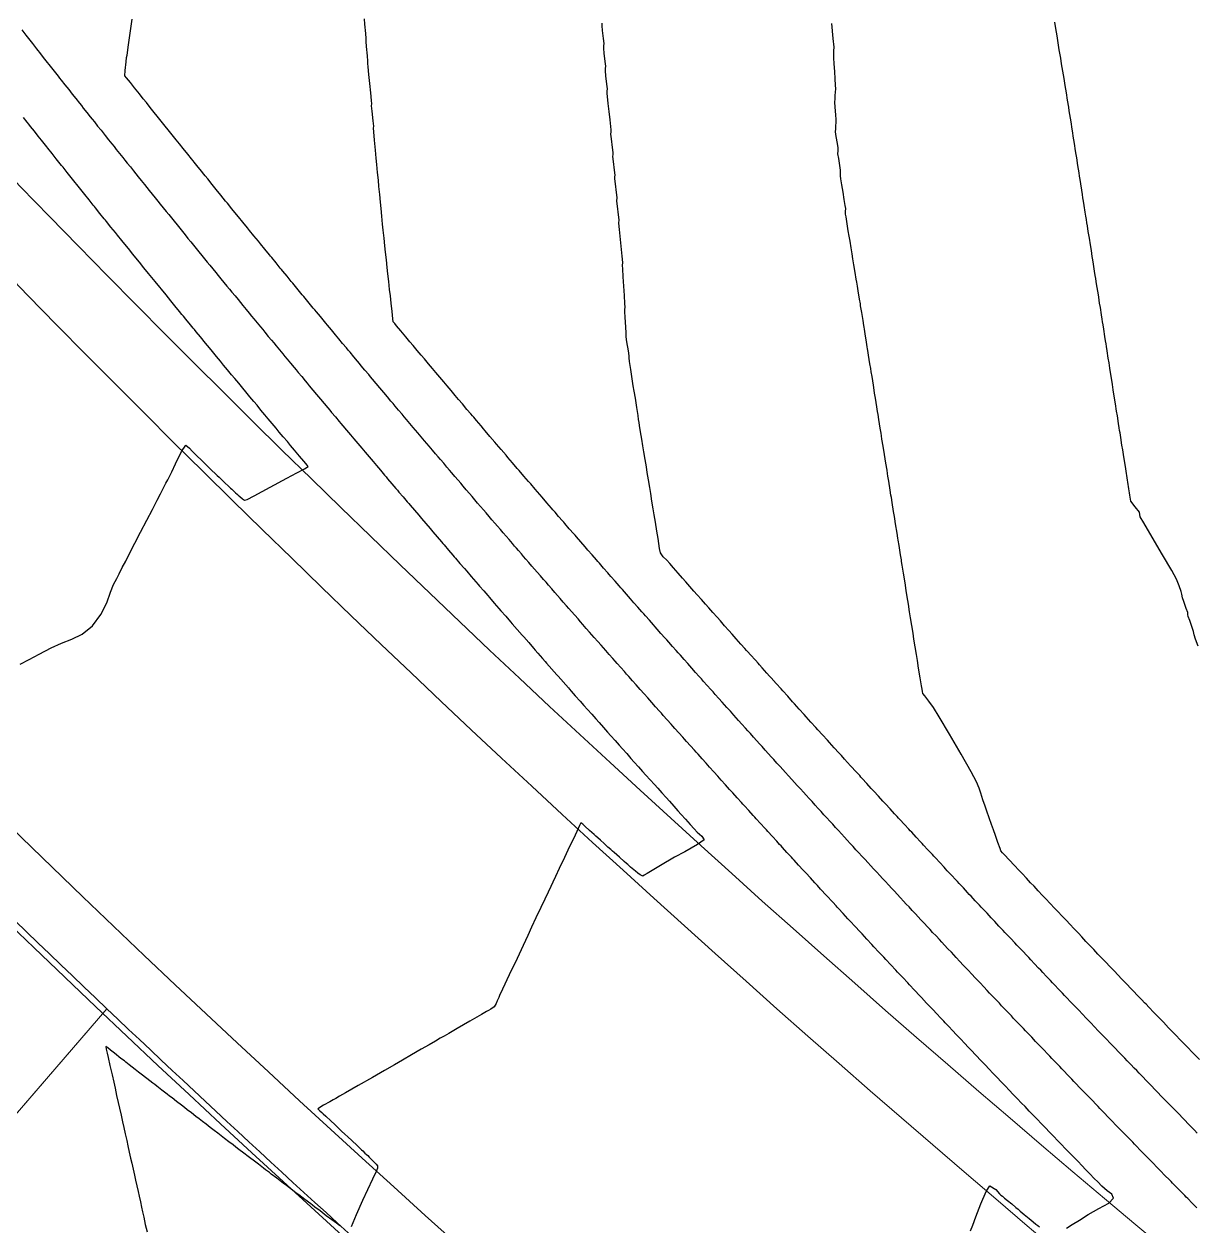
# Model space of a CAD drawing. Header units: millimetres. Extents: x 340454 to 342791, y 6993867 to 6995092.
# Drawn here: x 340855.56 to 340888.74, y 6994528.25 to 6994562.27 of the extents above; entities that cross this region are included whole.
import ezdxf

# ---------------------------------------------------------------- set-up
doc = ezdxf.new("R2010")
doc.units = ezdxf.units.MM
doc.header["$LTSCALE"] = 10
doc.layers.add('LOTES OK', color=7, linetype='Continuous', lineweight=0)
for name, color, linetype in [('T-HM-CURVA_INTERMEDIARIA', 45, 'Continuous'), ('T-HM-CURVA_MESTRA', 20, 'Continuous'), ('URB-Calçadas', 2, 'Continuous'), ('URB-Quadras', 3, 'Continuous')]:
    doc.layers.add(name, color=color, linetype=linetype)

msp = doc.modelspace()

# ---------------------------------------------------------------- linework, layer by layer
at = {"layer": 'LOTES OK', "lineweight": 20}
for points in [[(340857.903, 6994534.394, -0.008295), (340847.621, 6994544.473), (340815.438, 6994512.074), (340815.191, 6994484.874), (340857.903, 6994534.394, -0.008295)], [(340867.886, 6994525.221, -0.00781), (340857.903, 6994534.394), (340838.289, 6994511.653, 0.007887), (340849.098, 6994501.785), (340867.886, 6994525.221, -0.00781)]]:
    msp.add_lwpolyline(points, format="xyb", close=True, dxfattribs=at)
at = {"layer": 'T-HM-CURVA_INTERMEDIARIA', "color": 45, "linetype": 'Continuous', "lineweight": -3, "flags": 128}
for points, elevation in [([(340885.077, 6994528.181), (340885.24, 6994528.285), (340885.442, 6994528.414), (340885.689, 6994528.572), (340885.992, 6994528.74), (340886.275, 6994528.895), (340886.407, 6994529.034), (340886.362, 6994529.146), (340886.233, 6994529.245), (340886.081, 6994529.369), (340885.962, 6994529.492), (340885.862, 6994529.594), (340885.737, 6994529.723), (340885.614, 6994529.85), (340885.517, 6994529.95), (340885.394, 6994530.077), (340885.271, 6994530.204), (340885.173, 6994530.305), (340885.051, 6994530.431), (340884.928, 6994530.558), (340884.83, 6994530.659), (340884.708, 6994530.786), (340884.585, 6994530.913), (340884.488, 6994531.014), (340884.366, 6994531.141), (340884.243, 6994531.269), (340884.146, 6994531.37), (340884.024, 6994531.497), (340883.902, 6994531.624), (340883.805, 6994531.726), (340883.683, 6994531.853), (340883.561, 6994531.98), (340883.464, 6994532.082), (340883.342, 6994532.209), (340883.22, 6994532.337), (340883.123, 6994532.438), (340883.001, 6994532.566), (340882.88, 6994532.694), (340882.783, 6994532.795), (340882.662, 6994532.923), (340882.507, 6994533.086), (340882.378, 6994533.222), (340882.322, 6994533.28), (340882.286, 6994533.318), (340882.207, 6994533.402), (340882.063, 6994533.554), (340881.983, 6994533.638), (340881.944, 6994533.679), (340881.866, 6994533.762), (340881.723, 6994533.913), (340881.645, 6994533.996), (340881.603, 6994534.041), (340881.525, 6994534.123), (340881.384, 6994534.272), (340881.307, 6994534.355), (340881.262, 6994534.402), (340881.116, 6994534.558), (340880.969, 6994534.714), (340880.921, 6994534.764), (340880.777, 6994534.918), (340880.632, 6994535.073), (340880.581, 6994535.127), (340880.438, 6994535.279), (340880.295, 6994535.432), (340880.242, 6994535.49), (340880.101, 6994535.641), (340879.959, 6994535.792), (340879.902, 6994535.853), (340879.763, 6994536.002), (340879.623, 6994536.152), (340879.564, 6994536.217), (340879.426, 6994536.364), (340879.288, 6994536.513), (340879.226, 6994536.58), (340879.09, 6994536.727), (340878.953, 6994536.874), (340878.888, 6994536.945), (340878.754, 6994537.09), (340878.619, 6994537.235), (340878.585, 6994537.272), (340878.551, 6994537.309), (340878.458, 6994537.41), (340878.285, 6994537.597), (340878.115, 6994537.781), (340878.024, 6994537.88), (340877.988, 6994537.919), (340877.952, 6994537.959), (340877.823, 6994538.099), (340877.694, 6994538.24), (340877.656, 6994538.28), (340877.619, 6994538.321), (340877.491, 6994538.46), (340877.364, 6994538.6), (340877.325, 6994538.642), (340877.286, 6994538.684), (340877.16, 6994538.822), (340877.034, 6994538.96), (340876.994, 6994539.004), (340876.954, 6994539.047), (340876.914, 6994539.091), (340876.874, 6994539.136), (340876.749, 6994539.273), (340876.623, 6994539.411), (340876.581, 6994539.457), (340876.539, 6994539.503), (340876.416, 6994539.638), (340876.292, 6994539.774), (340876.248, 6994539.822), (340876.205, 6994539.87), (340876.083, 6994540.004), (340875.961, 6994540.139), (340875.916, 6994540.188), (340875.871, 6994540.238), (340875.751, 6994540.37), (340875.631, 6994540.503), (340875.584, 6994540.555), (340875.538, 6994540.606), (340875.42, 6994540.737), (340875.301, 6994540.868), (340875.253, 6994540.922), (340875.205, 6994540.975), (340875.089, 6994541.104), (340874.972, 6994541.233), (340874.922, 6994541.289), (340874.872, 6994541.344), (340874.758, 6994541.471), (340874.643, 6994541.599), (340874.592, 6994541.656), (340874.54, 6994541.714), (340874.428, 6994541.838), (340874.315, 6994541.965), (340874.262, 6994542.024), (340874.209, 6994542.083), (340874.099, 6994542.207), (340873.987, 6994542.331), (340873.933, 6994542.392), (340873.878, 6994542.454), (340873.769, 6994542.575), (340873.66, 6994542.697), (340873.604, 6994542.761), (340873.547, 6994542.824), (340873.441, 6994542.944), (340873.333, 6994543.064), (340873.275, 6994543.13), (340873.217, 6994543.195), (340873.113, 6994543.313), (340873.007, 6994543.432), (340872.947, 6994543.499), (340872.887, 6994543.567), (340872.785, 6994543.682), (340872.681, 6994543.799), (340872.619, 6994543.869), (340872.558, 6994543.938), (340872.457, 6994544.052), (340872.356, 6994544.167), (340872.292, 6994544.239), (340872.229, 6994544.311), (340872.131, 6994544.422), (340872.031, 6994544.535), (340871.966, 6994544.609), (340871.901, 6994544.683), (340871.804, 6994544.793), (340871.706, 6994544.904), (340871.639, 6994544.98), (340871.573, 6994545.056), (340871.478, 6994545.164), (340871.382, 6994545.273), (340871.314, 6994545.351), (340871.245, 6994545.429), (340871.153, 6994545.535), (340871.059, 6994545.642), (340870.988, 6994545.723), (340870.918, 6994545.803), (340870.828, 6994545.907), (340870.736, 6994546.012), (340870.664, 6994546.095), (340870.592, 6994546.177), (340870.503, 6994546.279), (340870.413, 6994546.382), (340870.339, 6994546.467), (340870.266, 6994546.551), (340870.179, 6994546.651), (340870.091, 6994546.752), (340870.015, 6994546.839), (340869.94, 6994546.926), (340869.85, 6994547.03), (340869.769, 6994547.123), (340869.705, 6994547.197), (340869.641, 6994547.272), (340869.561, 6994547.364), (340869.501, 6994547.433), (340869.448, 6994547.494), (340869.386, 6994547.566), (340869.29, 6994547.677), (340869.21, 6994547.77), (340869.127, 6994547.865), (340869.046, 6994547.96), (340868.966, 6994548.053), (340868.887, 6994548.145), (340868.807, 6994548.237), (340868.724, 6994548.334), (340868.642, 6994548.429), (340868.565, 6994548.519), (340868.487, 6994548.609), (340868.402, 6994548.709), (340868.319, 6994548.806), (340868.244, 6994548.894), (340868.168, 6994548.982), (340868.081, 6994549.084), (340867.996, 6994549.184), (340867.922, 6994549.269), (340867.849, 6994549.354), (340867.76, 6994549.459), (340867.672, 6994549.562), (340867.602, 6994549.645), (340867.531, 6994549.727), (340867.44, 6994549.835), (340867.35, 6994549.941), (340867.282, 6994550.021), (340867.213, 6994550.101), (340867.12, 6994550.211), (340867.028, 6994550.319), (340866.962, 6994550.397), (340866.896, 6994550.474), (340866.8, 6994550.587), (340866.707, 6994550.698), (340866.643, 6994550.773), (340866.579, 6994550.848), (340866.482, 6994550.964), (340866.386, 6994551.078), (340866.324, 6994551.15), (340866.263, 6994551.223), (340866.163, 6994551.341), (340866.065, 6994551.457), (340866.006, 6994551.527), (340865.947, 6994551.598), (340865.845, 6994551.718), (340865.745, 6994551.837), (340865.688, 6994551.905), (340865.631, 6994551.973), (340865.528, 6994552.096), (340865.426, 6994552.218), (340865.371, 6994552.283), (340865.317, 6994552.348), (340865.211, 6994552.474), (340865.107, 6994552.599), (340865.054, 6994552.661), (340865.002, 6994552.724), (340864.894, 6994552.853), (340864.788, 6994552.98), (340864.738, 6994553.04), (340864.688, 6994553.1), (340864.578, 6994553.231), (340864.47, 6994553.362), (340864.422, 6994553.419), (340864.375, 6994553.476), (340864.263, 6994553.611), (340864.152, 6994553.744), (340864.107, 6994553.798), (340864.062, 6994553.853), (340863.948, 6994553.99), (340863.835, 6994554.126), (340863.792, 6994554.178), (340863.749, 6994554.23), (340863.633, 6994554.37), (340863.518, 6994554.509), (340863.478, 6994554.558), (340863.437, 6994554.607), (340863.319, 6994554.75), (340863.202, 6994554.892), (340863.164, 6994554.938), (340863.125, 6994554.985), (340863.005, 6994555.131), (340862.886, 6994555.275), (340862.85, 6994555.319), (340862.814, 6994555.363), (340862.692, 6994555.512), (340862.571, 6994555.659), (340862.537, 6994555.7), (340862.504, 6994555.741), (340862.379, 6994555.893), (340862.256, 6994556.044), (340862.194, 6994556.12), (340862.067, 6994556.275), (340861.941, 6994556.428), (340861.884, 6994556.499), (340861.755, 6994556.657), (340861.627, 6994556.813), (340861.575, 6994556.878), (340861.444, 6994557.039), (340861.314, 6994557.199), (340861.266, 6994557.257), (340861.133, 6994557.422), (340861.001, 6994557.585), (340860.958, 6994557.637), (340860.887, 6994557.725), (340860.759, 6994557.884), (340860.688, 6994557.971), (340860.65, 6994558.018), (340860.578, 6994558.107), (340860.447, 6994558.269), (340860.376, 6994558.358), (340860.343, 6994558.398), (340860.297, 6994558.455), (340860.191, 6994558.587), (340860.064, 6994558.745), (340859.959, 6994558.875), (340859.867, 6994558.989), (340859.753, 6994559.132), (340859.642, 6994559.271), (340859.553, 6994559.381), (340859.442, 6994559.52), (340859.331, 6994559.659), (340859.243, 6994559.769), (340859.132, 6994559.908), (340859.021, 6994560.047), (340858.933, 6994560.157), (340858.822, 6994560.296), (340858.685, 6994560.468), (340858.571, 6994560.612), (340858.512, 6994560.685), (340858.46, 6994560.745), (340858.415, 6994560.808), (340858.424, 6994560.954), (340858.449, 6994561.196), (340858.463, 6994561.327), (340858.477, 6994561.391), (340858.517, 6994561.68), (340858.617, 6994562.405)], 721), ([(340888.781, 6994530.877), (340888.702, 6994530.959), (340888.608, 6994531.055), (340888.515, 6994531.15), (340888.437, 6994531.23), (340888.359, 6994531.309), (340888.264, 6994531.408), (340888.17, 6994531.504), (340888.094, 6994531.582), (340888.018, 6994531.66), (340887.921, 6994531.76), (340887.825, 6994531.859), (340887.751, 6994531.935), (340887.676, 6994532.012), (340887.578, 6994532.114), (340887.481, 6994532.214), (340887.408, 6994532.289), (340887.335, 6994532.364), (340887.236, 6994532.467), (340887.137, 6994532.569), (340887.066, 6994532.643), (340886.995, 6994532.716), (340886.894, 6994532.821), (340886.794, 6994532.925), (340886.724, 6994532.997), (340886.655, 6994533.068), (340886.552, 6994533.175), (340886.451, 6994533.281), (340886.383, 6994533.351), (340886.316, 6994533.421), (340886.211, 6994533.53), (340886.108, 6994533.638), (340886.042, 6994533.706), (340885.976, 6994533.775), (340885.871, 6994533.885), (340885.766, 6994533.994), (340885.702, 6994534.061), (340885.638, 6994534.128), (340885.531, 6994534.241), (340885.425, 6994534.352), (340885.362, 6994534.417), (340885.3, 6994534.482), (340885.191, 6994534.596), (340885.084, 6994534.709), (340885.023, 6994534.773), (340884.962, 6994534.837), (340884.852, 6994534.952), (340884.743, 6994535.067), (340884.684, 6994535.129), (340884.625, 6994535.191), (340884.513, 6994535.309), (340884.403, 6994535.425), (340884.346, 6994535.486), (340884.288, 6994535.547), (340884.175, 6994535.666), (340884.064, 6994535.784), (340884.008, 6994535.843), (340883.952, 6994535.902), (340883.838, 6994536.023), (340883.724, 6994536.143), (340883.67, 6994536.2), (340883.616, 6994536.258), (340883.5, 6994536.38), (340883.386, 6994536.502), (340883.333, 6994536.558), (340883.28, 6994536.614), (340883.164, 6994536.738), (340883.048, 6994536.862), (340882.997, 6994536.916), (340882.945, 6994536.97), (340882.827, 6994537.097), (340882.71, 6994537.222), (340882.66, 6994537.275), (340882.611, 6994537.327), (340882.491, 6994537.455), (340882.373, 6994537.582), (340882.325, 6994537.633), (340882.277, 6994537.685), (340882.156, 6994537.814), (340882.036, 6994537.943), (340881.99, 6994537.993), (340881.943, 6994538.042), (340881.821, 6994538.174), (340881.7, 6994538.304), (340881.655, 6994538.352), (340881.61, 6994538.4), (340881.487, 6994538.533), (340881.364, 6994538.666), (340881.321, 6994538.712), (340881.278, 6994538.758), (340881.153, 6994538.893), (340881.028, 6994539.028), (340880.987, 6994539.072), (340880.946, 6994539.117), (340880.819, 6994539.254), (340880.693, 6994539.39), (340880.654, 6994539.433), (340880.614, 6994539.476), (340880.486, 6994539.615), (340880.359, 6994539.752), (340880.321, 6994539.794), (340880.283, 6994539.835), (340880.245, 6994539.876), (340880.208, 6994539.917), (340880.08, 6994540.056), (340879.952, 6994540.195), (340879.915, 6994540.235), (340879.878, 6994540.275), (340879.75, 6994540.415), (340879.622, 6994540.555), (340879.585, 6994540.595), (340879.549, 6994540.634), (340879.42, 6994540.775), (340879.292, 6994540.915), (340879.256, 6994540.954), (340879.22, 6994540.994), (340879.13, 6994541.092), (340878.962, 6994541.276), (340878.792, 6994541.463), (340878.701, 6994541.563), (340878.667, 6994541.6), (340878.633, 6994541.637), (340878.501, 6994541.783), (340878.368, 6994541.929), (340878.305, 6994541.999), (340878.17, 6994542.147), (340878.036, 6994542.295), (340877.977, 6994542.36), (340877.84, 6994542.511), (340877.704, 6994542.662), (340877.649, 6994542.723), (340877.511, 6994542.876), (340877.373, 6994543.029), (340877.322, 6994543.085), (340877.182, 6994543.241), (340877.042, 6994543.396), (340876.996, 6994543.448), (340876.853, 6994543.606), (340876.712, 6994543.764), (340876.67, 6994543.811), (340876.594, 6994543.895), (340876.457, 6994544.049), (340876.382, 6994544.132), (340876.344, 6994544.174), (340876.268, 6994544.26), (340876.128, 6994544.416), (340876.052, 6994544.501), (340876.019, 6994544.538), (340875.97, 6994544.593), (340875.858, 6994544.719), (340875.723, 6994544.87), (340875.612, 6994544.995), (340875.515, 6994545.103), (340875.395, 6994545.239), (340875.277, 6994545.372), (340875.184, 6994545.477), (340875.066, 6994545.609), (340874.949, 6994545.742), (340874.856, 6994545.847), (340874.739, 6994545.979), (340874.621, 6994546.112), (340874.528, 6994546.217), (340874.411, 6994546.35), (340874.294, 6994546.483), (340874.201, 6994546.588), (340874.084, 6994546.721), (340873.95, 6994546.874), (340873.84, 6994546.999), (340873.758, 6994547.092), (340873.659, 6994547.19), (340873.578, 6994547.297), (340873.547, 6994547.427), (340873.534, 6994547.566), (340873.512, 6994547.705), (340873.478, 6994547.913), (340873.437, 6994548.165), (340873.402, 6994548.38), (340873.374, 6994548.55), (340873.339, 6994548.765), (340873.303, 6994548.982), (340873.275, 6994549.154), (340873.24, 6994549.365), (340873.206, 6994549.573), (340873.179, 6994549.739), (340873.145, 6994549.945), (340873.11, 6994550.16), (340873.082, 6994550.332), (340873.051, 6994550.517), (340873.016, 6994550.729), (340872.987, 6994550.906), (340872.974, 6994550.987), (340872.959, 6994551.08), (340872.943, 6994551.185), (340872.909, 6994551.415), (340872.868, 6994551.675), (340872.836, 6994551.873), (340872.81, 6994552.03), (340872.778, 6994552.228), (340872.739, 6994552.49), (340872.705, 6994552.721), (340872.691, 6994552.822), (340872.693, 6994552.873), (340872.67, 6994553.015), (340872.628, 6994553.276), (340872.606, 6994553.419), (340872.608, 6994553.476), (340872.61, 6994553.533), (340872.599, 6994553.687), (340872.579, 6994553.969), (340872.568, 6994554.123), (340872.572, 6994554.189), (340872.576, 6994554.256), (340872.57, 6994554.355), (340872.556, 6994554.583), (340872.54, 6994554.853), (340872.524, 6994555.118), (340872.511, 6994555.341), (340872.505, 6994555.439), (340872.51, 6994555.519), (340872.493, 6994555.695), (340872.456, 6994556.074), (340872.419, 6994556.455), (340872.402, 6994556.632), (340872.408, 6994556.723), (340872.391, 6994556.865), (340872.36, 6994557.117), (340872.343, 6994557.26), (340872.35, 6994557.357), (340872.333, 6994557.498), (340872.303, 6994557.748), (340872.286, 6994557.89), (340872.29, 6994557.941), (340872.293, 6994557.993), (340872.277, 6994558.133), (340872.247, 6994558.381), (340872.231, 6994558.522), (340872.235, 6994558.577), (340872.238, 6994558.632), (340872.222, 6994558.771), (340872.193, 6994559.016), (340872.177, 6994559.157), (340872.181, 6994559.215), (340872.185, 6994559.274), (340872.176, 6994559.366), (340872.153, 6994559.562), (340872.126, 6994559.794), (340872.099, 6994560.024), (340872.076, 6994560.216), (340872.067, 6994560.307), (340872.071, 6994560.371), (340872.076, 6994560.434), (340872.061, 6994560.571), (340872.033, 6994560.806), (340872.018, 6994560.944), (340872.023, 6994561.01), (340872.028, 6994561.077), (340872.013, 6994561.213), (340871.986, 6994561.445), (340871.971, 6994561.582), (340871.976, 6994561.652), (340871.982, 6994561.722), (340871.967, 6994561.857), (340871.941, 6994562.086), (340871.926, 6994562.223), (340871.932, 6994562.296)], 719), ([(340888.842, 6994532.955), (340888.698, 6994533.103), (340888.646, 6994533.156), (340888.5, 6994533.307), (340888.355, 6994533.457), (340888.306, 6994533.507), (340888.159, 6994533.659), (340888.013, 6994533.811), (340887.967, 6994533.858), (340887.819, 6994534.012), (340887.671, 6994534.166), (340887.629, 6994534.21), (340887.55, 6994534.291), (340887.408, 6994534.44), (340887.33, 6994534.521), (340887.29, 6994534.561), (340887.211, 6994534.644), (340887.067, 6994534.794), (340886.989, 6994534.876), (340886.953, 6994534.914), (340886.903, 6994534.966), (340886.787, 6994535.087), (340886.648, 6994535.232), (340886.533, 6994535.352), (340886.433, 6994535.457), (340886.308, 6994535.588), (340886.186, 6994535.716), (340886.09, 6994535.817), (340885.968, 6994535.945), (340885.847, 6994536.073), (340885.75, 6994536.174), (340885.629, 6994536.302), (340885.508, 6994536.43), (340885.412, 6994536.531), (340885.29, 6994536.659), (340885.169, 6994536.787), (340885.073, 6994536.889), (340884.952, 6994537.017), (340884.831, 6994537.145), (340884.735, 6994537.246), (340884.615, 6994537.375), (340884.494, 6994537.503), (340884.398, 6994537.605), (340884.277, 6994537.733), (340884.157, 6994537.861), (340884.061, 6994537.963), (340883.94, 6994538.092), (340883.82, 6994538.22), (340883.724, 6994538.322), (340883.604, 6994538.451), (340883.452, 6994538.614), (340883.324, 6994538.75), (340883.268, 6994538.81), (340883.22, 6994538.862), (340883.194, 6994538.934), (340883.136, 6994539.099), (340883.066, 6994539.296), (340883.007, 6994539.463), (340882.954, 6994539.614), (340882.888, 6994539.803), (340882.824, 6994539.985), (340882.773, 6994540.13), (340882.71, 6994540.313), (340882.651, 6994540.497), (340882.605, 6994540.644), (340882.532, 6994540.822), (340882.378, 6994541.106), (340882.093, 6994541.604), (340881.763, 6994542.169), (340881.473, 6994542.658), (340881.308, 6994542.926), (340881.177, 6994543.106), (340881.061, 6994543.253), (340881.009, 6994543.316), (340881, 6994543.378), (340880.991, 6994543.443), (340880.973, 6994543.541), (340880.934, 6994543.767), (340880.888, 6994544.038), (340880.854, 6994544.252), (340880.827, 6994544.423), (340880.792, 6994544.639), (340880.758, 6994544.855), (340880.731, 6994545.026), (340880.696, 6994545.242), (340880.662, 6994545.457), (340880.635, 6994545.629), (340880.6, 6994545.845), (340880.566, 6994546.06), (340880.538, 6994546.232), (340880.504, 6994546.448), (340880.46, 6994546.723), (340880.423, 6994546.954), (340880.407, 6994547.052), (340880.4, 6994547.105), (340880.377, 6994547.249), (340880.334, 6994547.513), (340880.311, 6994547.657), (340880.302, 6994547.715), (340880.279, 6994547.858), (340880.237, 6994548.119), (340880.214, 6994548.263), (340880.205, 6994548.325), (340880.182, 6994548.467), (340880.14, 6994548.727), (340880.117, 6994548.869), (340880.107, 6994548.936), (340880.085, 6994549.077), (340880.043, 6994549.334), (340880.02, 6994549.476), (340880.01, 6994549.548), (340879.995, 6994549.638), (340879.962, 6994549.842), (340879.923, 6994550.083), (340879.884, 6994550.322), (340879.852, 6994550.522), (340879.838, 6994550.611), (340879.826, 6994550.691), (340879.804, 6994550.829), (340879.763, 6994551.076), (340879.741, 6994551.215), (340879.728, 6994551.3), (340879.706, 6994551.437), (340879.666, 6994551.682), (340879.644, 6994551.819), (340879.631, 6994551.909), (340879.609, 6994552.045), (340879.57, 6994552.288), (340879.547, 6994552.424), (340879.533, 6994552.519), (340879.512, 6994552.654), (340879.472, 6994552.894), (340879.45, 6994553.03), (340879.443, 6994553.08), (340879.436, 6994553.13), (340879.414, 6994553.264), (340879.375, 6994553.501), (340879.353, 6994553.636), (340879.346, 6994553.689), (340879.338, 6994553.741), (340879.316, 6994553.874), (340879.278, 6994554.109), (340879.256, 6994554.243), (340879.247, 6994554.297), (340879.239, 6994554.351), (340879.217, 6994554.483), (340879.179, 6994554.716), (340879.157, 6994554.849), (340879.147, 6994554.904), (340879.137, 6994554.96), (340879.123, 6994555.047), (340879.092, 6994555.233), (340879.056, 6994555.453), (340879.028, 6994555.628), (340879.005, 6994555.767), (340878.977, 6994555.939), (340878.947, 6994556.119), (340878.923, 6994556.264), (340878.898, 6994556.419), (340878.855, 6994556.679), (340878.833, 6994556.813), (340878.82, 6994556.891), (340878.823, 6994556.959), (340878.826, 6994557.044), (340878.813, 6994557.133), (340878.784, 6994557.307), (340878.749, 6994557.512), (340878.715, 6994557.716), (340878.687, 6994557.885), (340878.674, 6994557.974), (340878.677, 6994558.055), (340878.68, 6994558.136), (340878.66, 6994558.262), (340878.626, 6994558.467), (340878.606, 6994558.595), (340878.609, 6994558.679), (340878.613, 6994558.763), (340878.593, 6994558.888), (340878.559, 6994559.09), (340878.54, 6994559.217), (340878.542, 6994559.304), (340878.547, 6994559.391), (340878.552, 6994559.479), (340878.555, 6994559.568), (340878.545, 6994559.704), (340878.529, 6994559.92), (340878.519, 6994560.058), (340878.524, 6994560.152), (340878.53, 6994560.245), (340878.537, 6994560.34), (340878.542, 6994560.437), (340878.537, 6994560.538), (340878.526, 6994560.717), (340878.512, 6994560.93), (340878.499, 6994561.139), (340878.488, 6994561.312), (340878.484, 6994561.414), (340878.49, 6994561.515), (340878.496, 6994561.616), (340878.473, 6994561.865), (340878.43, 6994562.281)], 718), ([(340888.804, 6994544.661), (340888.732, 6994544.862), (340888.692, 6994544.976), (340888.684, 6994545.027), (340888.676, 6994545.077), (340888.636, 6994545.19), (340888.565, 6994545.389), (340888.525, 6994545.503), (340888.517, 6994545.556), (340888.508, 6994545.608), (340888.468, 6994545.722), (340888.398, 6994545.92), (340888.359, 6994546.032), (340888.343, 6994546.13), (340888.321, 6994546.205), (340888.269, 6994546.366), (340888.195, 6994546.552), (340888.057, 6994546.803), (340887.798, 6994547.248), (340887.506, 6994547.743), (340887.266, 6994548.149), (340887.164, 6994548.324), (340887.155, 6994548.387), (340887.145, 6994548.45), (340887.02, 6994548.606), (340886.896, 6994548.76), (340886.886, 6994548.818), (340886.879, 6994548.877), (340886.87, 6994548.936), (340886.862, 6994548.995), (340886.853, 6994549.055), (340886.844, 6994549.115), (340886.835, 6994549.176), (340886.826, 6994549.237), (340886.817, 6994549.299), (340886.808, 6994549.361), (340886.798, 6994549.423), (340886.789, 6994549.486), (340886.78, 6994549.549), (340886.77, 6994549.613), (340886.748, 6994549.741), (340886.71, 6994549.96), (340886.688, 6994550.089), (340886.678, 6994550.155), (340886.668, 6994550.221), (340886.648, 6994550.349), (340886.613, 6994550.569), (340886.592, 6994550.698), (340886.582, 6994550.767), (340886.572, 6994550.835), (340886.551, 6994550.963), (340886.517, 6994551.179), (340886.496, 6994551.308), (340886.486, 6994551.379), (340886.475, 6994551.45), (340886.455, 6994551.577), (340886.421, 6994551.791), (340886.4, 6994551.919), (340886.389, 6994551.992), (340886.378, 6994552.066), (340886.358, 6994552.192), (340886.324, 6994552.403), (340886.304, 6994552.53), (340886.293, 6994552.606), (340886.281, 6994552.682), (340886.261, 6994552.808), (340886.228, 6994553.015), (340886.207, 6994553.142), (340886.196, 6994553.221), (340886.184, 6994553.299), (340886.164, 6994553.424), (340886.131, 6994553.628), (340886.111, 6994553.755), (340886.099, 6994553.836), (340886.087, 6994553.917), (340886.067, 6994554.041), (340886.035, 6994554.242), (340886.015, 6994554.368), (340886.002, 6994554.451), (340885.99, 6994554.535), (340885.97, 6994554.658), (340885.938, 6994554.857), (340885.918, 6994554.982), (340885.905, 6994555.068), (340885.893, 6994555.153), (340885.873, 6994555.277), (340885.841, 6994555.472), (340885.821, 6994555.596), (340885.808, 6994555.685), (340885.795, 6994555.773), (340885.781, 6994555.862), (340885.755, 6994556.022), (340885.724, 6994556.211), (340885.694, 6994556.399), (340885.669, 6994556.554), (340885.654, 6994556.644), (340885.641, 6994556.735), (340885.627, 6994556.827), (340885.608, 6994556.948), (340885.578, 6994557.133), (340885.558, 6994557.255), (340885.544, 6994557.349), (340885.531, 6994557.443), (340885.511, 6994557.563), (340885.481, 6994557.745), (340885.462, 6994557.867), (340885.448, 6994557.964), (340885.433, 6994558.06), (340885.4, 6994558.269), (340885.365, 6994558.48), (340885.351, 6994558.579), (340885.336, 6994558.678), (340885.303, 6994558.884), (340885.269, 6994559.093), (340885.254, 6994559.194), (340885.239, 6994559.296), (340885.206, 6994559.5), (340885.172, 6994559.707), (340885.157, 6994559.81), (340885.142, 6994559.914), (340885.109, 6994560.117), (340885.076, 6994560.321), (340885.059, 6994560.425), (340885.041, 6994560.53), (340885.009, 6994560.731), (340884.976, 6994560.932), (340884.957, 6994561.038), (340884.938, 6994561.143), (340884.912, 6994561.299), (340884.872, 6994561.541), (340884.84, 6994561.738), (340884.808, 6994561.934), (340884.774, 6994562.14), (340884.745, 6994562.321)], 717), ([(340855.491, 6994562.106), (340855.61, 6994561.954), (340855.646, 6994561.908), (340855.682, 6994561.861), (340855.797, 6994561.716), (340855.912, 6994561.568), (340855.952, 6994561.518), (340855.991, 6994561.468), (340856.103, 6994561.326), (340856.215, 6994561.183), (340856.258, 6994561.129), (340856.3, 6994561.075), (340856.409, 6994560.938), (340856.519, 6994560.798), (340856.565, 6994560.739), (340856.612, 6994560.681), (340856.716, 6994560.549), (340856.823, 6994560.413), (340856.873, 6994560.35), (340856.924, 6994560.286), (340857.024, 6994560.159), (340857.128, 6994560.029), (340857.182, 6994559.96), (340857.236, 6994559.892), (340857.333, 6994559.77), (340857.433, 6994559.645), (340857.49, 6994559.573), (340857.548, 6994559.5), (340857.642, 6994559.382), (340857.738, 6994559.261), (340857.798, 6994559.186), (340857.858, 6994559.111), (340857.95, 6994558.995), (340858.044, 6994558.878), (340858.106, 6994558.8), (340858.169, 6994558.722), (340858.259, 6994558.609), (340858.351, 6994558.494), (340858.415, 6994558.414), (340858.48, 6994558.334), (340858.568, 6994558.224), (340858.658, 6994558.112), (340858.725, 6994558.029), (340858.791, 6994557.945), (340858.877, 6994557.838), (340858.965, 6994557.729), (340859.034, 6994557.643), (340859.104, 6994557.558), (340859.187, 6994557.454), (340859.273, 6994557.347), (340859.345, 6994557.259), (340859.416, 6994557.17), (340859.498, 6994557.069), (340859.581, 6994556.965), (340859.655, 6994556.874), (340859.729, 6994556.783), (340859.809, 6994556.685), (340859.89, 6994556.584), (340859.966, 6994556.49), (340860.043, 6994556.396), (340860.12, 6994556.301), (340860.2, 6994556.203), (340860.279, 6994556.105), (340860.357, 6994556.01), (340860.433, 6994555.916), (340860.51, 6994555.822), (340860.591, 6994555.722), (340860.671, 6994555.624), (340860.745, 6994555.533), (340860.82, 6994555.441), (340860.904, 6994555.339), (340860.986, 6994555.239), (340861.058, 6994555.15), (340861.131, 6994555.061), (340861.217, 6994554.956), (340861.301, 6994554.854), (340861.372, 6994554.767), (340861.442, 6994554.681), (340861.531, 6994554.574), (340861.617, 6994554.469), (340861.686, 6994554.385), (340861.754, 6994554.302), (340861.845, 6994554.192), (340861.933, 6994554.084), (340862, 6994554.003), (340862.067, 6994553.922), (340862.159, 6994553.81), (340862.25, 6994553.7), (340862.315, 6994553.622), (340862.379, 6994553.543), (340862.474, 6994553.429), (340862.567, 6994553.317), (340862.63, 6994553.241), (340862.693, 6994553.165), (340862.789, 6994553.048), (340862.885, 6994552.934), (340862.945, 6994552.86), (340863.006, 6994552.787), (340863.105, 6994552.668), (340863.203, 6994552.551), (340863.262, 6994552.48), (340863.321, 6994552.409), (340863.422, 6994552.288), (340863.521, 6994552.168), (340863.578, 6994552.1), (340863.635, 6994552.031), (340863.738, 6994551.908), (340863.84, 6994551.786), (340863.895, 6994551.72), (340863.951, 6994551.654), (340864.056, 6994551.528), (340864.16, 6994551.405), (340864.213, 6994551.341), (340864.266, 6994551.277), (340864.374, 6994551.149), (340864.479, 6994551.023), (340864.531, 6994550.962), (340864.583, 6994550.9), (340864.692, 6994550.771), (340864.8, 6994550.642), (340864.849, 6994550.583), (340864.899, 6994550.524), (340865.01, 6994550.392), (340865.121, 6994550.262), (340865.168, 6994550.205), (340865.216, 6994550.148), (340865.33, 6994550.014), (340865.442, 6994549.882), (340865.488, 6994549.827), (340865.534, 6994549.772), (340865.649, 6994549.637), (340865.763, 6994549.502), (340865.808, 6994549.45), (340865.852, 6994549.397), (340865.969, 6994549.259), (340866.086, 6994549.123), (340866.128, 6994549.072), (340866.171, 6994549.022), (340866.29, 6994548.882), (340866.408, 6994548.743), (340866.449, 6994548.696), (340866.49, 6994548.648), (340866.611, 6994548.506), (340866.732, 6994548.365), (340866.771, 6994548.319), (340866.809, 6994548.273), (340866.933, 6994548.129), (340867.055, 6994547.986), (340867.092, 6994547.943), (340867.129, 6994547.899), (340867.255, 6994547.753), (340867.379, 6994547.608), (340867.415, 6994547.567), (340867.45, 6994547.526), (340867.577, 6994547.378), (340867.704, 6994547.231), (340867.737, 6994547.192), (340867.771, 6994547.153), (340867.9, 6994547.003), (340868.028, 6994546.854), (340868.092, 6994546.78), (340868.223, 6994546.628), (340868.354, 6994546.477), (340868.414, 6994546.407), (340868.458, 6994546.357), (340868.573, 6994546.224), (340868.689, 6994546.09), (340868.737, 6994546.035), (340868.871, 6994545.881), (340869.006, 6994545.725), (340869.06, 6994545.663), (340869.196, 6994545.506), (340869.332, 6994545.35), (340869.383, 6994545.291), (340869.521, 6994545.133), (340869.659, 6994544.975), (340869.707, 6994544.92), (340869.847, 6994544.76), (340869.987, 6994544.6), (340870.031, 6994544.549), (340870.106, 6994544.464), (340870.241, 6994544.311), (340870.315, 6994544.226), (340870.356, 6994544.179), (340870.431, 6994544.093), (340870.568, 6994543.937), (340870.643, 6994543.852), (340870.681, 6994543.809), (340870.758, 6994543.722), (340870.896, 6994543.565), (340870.972, 6994543.479), (340871.007, 6994543.439), (340871.055, 6994543.384), (340871.168, 6994543.257), (340871.301, 6994543.106), (340871.413, 6994542.98), (340871.51, 6994542.87), (340871.631, 6994542.733), (340871.749, 6994542.599), (340871.843, 6994542.494), (340871.962, 6994542.36), (340872.08, 6994542.227), (340872.174, 6994542.121), (340872.292, 6994541.988), (340872.411, 6994541.855), (340872.505, 6994541.75), (340872.623, 6994541.617), (340872.742, 6994541.484), (340872.836, 6994541.378), (340872.955, 6994541.246), (340873.074, 6994541.113), (340873.168, 6994541.007), (340873.287, 6994540.875), (340873.406, 6994540.742), (340873.501, 6994540.637), (340873.62, 6994540.504), (340873.739, 6994540.372), (340873.833, 6994540.267), (340873.953, 6994540.134), (340874.072, 6994540.002), (340874.167, 6994539.897), (340874.286, 6994539.765), (340874.422, 6994539.615), (340874.533, 6994539.492), (340874.62, 6994539.395), (340874.75, 6994539.283), (340874.815, 6994539.18), (340874.632, 6994539.042), (340874.269, 6994538.842), (340873.976, 6994538.683), (340873.836, 6994538.6), (340873.724, 6994538.534), (340873.584, 6994538.452), (340873.387, 6994538.336), (340873.204, 6994538.228), (340873.121, 6994538.179), (340873.082, 6994538.144), (340873.008, 6994538.185), (340872.937, 6994538.238), (340872.873, 6994538.289), (340872.826, 6994538.328), (340872.782, 6994538.364), (340872.735, 6994538.405), (340872.691, 6994538.442), (340872.654, 6994538.475), (340872.614, 6994538.51), (340872.554, 6994538.563), (340872.415, 6994538.687), (340872.268, 6994538.817), (340872.221, 6994538.86), (340872.174, 6994538.902), (340872.093, 6994538.974), (340871.983, 6994539.072), (340871.881, 6994539.163), (340871.805, 6994539.231), (340871.752, 6994539.279), (340871.698, 6994539.327), (340871.568, 6994539.443), (340871.438, 6994539.56), (340871.381, 6994539.618), (340871.328, 6994539.659), (340871.286, 6994539.585), (340871.208, 6994539.413), (340871.114, 6994539.208), (340871.007, 6994538.984), (340870.859, 6994538.673), (340870.711, 6994538.362), (340870.607, 6994538.141), (340870.532, 6994537.983), (340870.473, 6994537.857), (340870.399, 6994537.699), (340870.303, 6994537.495), (340870.191, 6994537.26), (340870.054, 6994536.97), (340869.927, 6994536.701), (340869.821, 6994536.473), (340869.688, 6994536.188), (340869.517, 6994535.822), (340869.297, 6994535.353), (340869.107, 6994534.947), (340869.024, 6994534.768), (340869, 6994534.718), (340868.98, 6994534.675), (340868.956, 6994534.624), (340868.926, 6994534.548), (340868.873, 6994534.447), (340868.778, 6994534.385), (340868.705, 6994534.349), (340868.656, 6994534.32), (340868.51, 6994534.236), (340868.181, 6994534.044), (340867.822, 6994533.835), (340867.585, 6994533.698), (340867.451, 6994533.621), (340867.344, 6994533.559), (340867.21, 6994533.482), (340867.026, 6994533.377), (340866.802, 6994533.249), (340866.529, 6994533.091), (340866.271, 6994532.942), (340866.045, 6994532.811), (340865.761, 6994532.647), (340865.425, 6994532.454), (340865.015, 6994532.219), (340864.659, 6994532.015), (340864.488, 6994531.917), (340864.387, 6994531.859), (340864.311, 6994531.815), (340864.262, 6994531.787), (340864.214, 6994531.759), (340864.04, 6994531.667), (340863.877, 6994531.567), (340863.929, 6994531.51), (340863.987, 6994531.463), (340864.032, 6994531.42), (340864.102, 6994531.355), (340864.241, 6994531.223), (340864.355, 6994531.116), (340864.459, 6994531.018), (340864.551, 6994530.931), (340864.638, 6994530.85), (340864.724, 6994530.769), (340864.836, 6994530.663), (340864.989, 6994530.52), (340865.072, 6994530.443), (340865.11, 6994530.406), (340865.147, 6994530.372), (340865.212, 6994530.311), (340865.252, 6994530.272), (340865.289, 6994530.237), (340865.33, 6994530.197), (340865.368, 6994530.158), (340865.408, 6994530.119), (340865.456, 6994530.068), (340865.492, 6994530.03), (340865.526, 6994529.993), (340865.563, 6994529.949), (340865.566, 6994529.884), (340865.524, 6994529.793), (340865.42, 6994529.57), (340865.281, 6994529.274), (340865.138, 6994528.965), (340864.966, 6994528.563), (340864.825, 6994528.226)], 722), ([(340855.447, 6994544.145), (340855.706, 6994544.282), (340855.985, 6994544.431), (340856.329, 6994544.614), (340856.621, 6994544.743), (340856.911, 6994544.853), (340857.201, 6994544.998), (340857.492, 6994545.233), (340857.736, 6994545.554), (340857.899, 6994545.889), (340858.008, 6994546.188), (340858.093, 6994546.405), (340858.182, 6994546.576), (340858.252, 6994546.711), (340858.34, 6994546.882), (340858.435, 6994547.066), (340858.554, 6994547.298), (340858.695, 6994547.573), (340858.858, 6994547.889), (340859.031, 6994548.222), (340859.191, 6994548.531), (340859.326, 6994548.79), (340859.42, 6994548.971), (340859.506, 6994549.138), (340859.577, 6994549.275), (340859.627, 6994549.372), (340859.684, 6994549.482), (340859.741, 6994549.593), (340859.849, 6994549.82), (340860.02, 6994550.167), (340860.137, 6994550.351), (340860.245, 6994550.268), (340860.319, 6994550.175), (340860.372, 6994550.124), (340860.415, 6994550.082), (340860.468, 6994550.032), (340860.564, 6994549.939), (340860.727, 6994549.782), (340860.879, 6994549.636), (340860.969, 6994549.549), (340861.026, 6994549.495), (340861.083, 6994549.44), (340861.227, 6994549.302), (340861.362, 6994549.173), (340861.401, 6994549.136), (340861.44, 6994549.099), (340861.494, 6994549.049), (340861.542, 6994549.004), (340861.589, 6994548.962), (340861.625, 6994548.93), (340861.665, 6994548.895), (340861.74, 6994548.834), (340861.796, 6994548.791), (340861.874, 6994548.807), (340862.077, 6994548.916), (340862.525, 6994549.159), (340862.999, 6994549.416), (340863.279, 6994549.567), (340863.495, 6994549.681), (340863.604, 6994549.744), (340863.574, 6994549.785), (340863.534, 6994549.828), (340863.478, 6994549.894), (340863.359, 6994550.036), (340863.216, 6994550.206), (340863.103, 6994550.341), (340863.013, 6994550.449), (340862.899, 6994550.584), (340862.786, 6994550.719), (340862.696, 6994550.827), (340862.583, 6994550.962), (340862.47, 6994551.098), (340862.38, 6994551.206), (340862.267, 6994551.341), (340862.154, 6994551.477), (340862.064, 6994551.585), (340861.951, 6994551.72), (340861.838, 6994551.856), (340861.749, 6994551.964), (340861.636, 6994552.1), (340861.524, 6994552.236), (340861.434, 6994552.344), (340861.322, 6994552.48), (340861.209, 6994552.616), (340861.12, 6994552.724), (340861.008, 6994552.86), (340860.895, 6994552.996), (340860.806, 6994553.104), (340860.694, 6994553.24), (340860.552, 6994553.413), (340860.432, 6994553.559), (340860.381, 6994553.621), (340860.346, 6994553.664), (340860.274, 6994553.752), (340860.141, 6994553.913), (340860.068, 6994554.002), (340860.03, 6994554.049), (340859.959, 6994554.137), (340859.828, 6994554.296), (340859.756, 6994554.384), (340859.714, 6994554.435), (340859.58, 6994554.6), (340859.445, 6994554.766), (340859.399, 6994554.821), (340859.267, 6994554.984), (340859.133, 6994555.148), (340859.084, 6994555.208), (340858.954, 6994555.369), (340858.823, 6994555.53), (340858.77, 6994555.595), (340858.642, 6994555.754), (340858.513, 6994555.913), (340858.456, 6994555.983), (340858.33, 6994556.139), (340858.203, 6994556.296), (340858.143, 6994556.37), (340858.019, 6994556.524), (340857.894, 6994556.679), (340857.862, 6994556.719), (340857.83, 6994556.759), (340857.708, 6994556.91), (340857.585, 6994557.063), (340857.551, 6994557.105), (340857.518, 6994557.147), (340857.398, 6994557.297), (340857.277, 6994557.447), (340857.241, 6994557.492), (340857.206, 6994557.536), (340857.088, 6994557.683), (340856.969, 6994557.831), (340856.932, 6994557.879), (340856.894, 6994557.926), (340856.778, 6994558.07), (340856.662, 6994558.216), (340856.622, 6994558.266), (340856.583, 6994558.315), (340856.47, 6994558.457), (340856.355, 6994558.601), (340856.313, 6994558.654), (340856.272, 6994558.706), (340856.161, 6994558.845), (340856.049, 6994558.986), (340856.005, 6994559.042), (340855.96, 6994559.099), (340855.852, 6994559.234), (340855.743, 6994559.372), (340855.696, 6994559.432), (340855.649, 6994559.491), (340855.544, 6994559.624)], 723), ([(340864.504, 6994528.246), (340864.403, 6994528.322), (340864.274, 6994528.419), (340864.115, 6994528.538), (340863.939, 6994528.671), (340863.791, 6994528.783), (340863.726, 6994528.831), (340863.675, 6994528.87), (340863.508, 6994528.996), (340863.337, 6994529.125), (340863.267, 6994529.178), (340863.11, 6994529.298), (340862.948, 6994529.42), (340862.904, 6994529.453), (340862.86, 6994529.487), (340862.712, 6994529.6), (340862.559, 6994529.716), (340862.506, 6994529.756), (340862.453, 6994529.796), (340862.396, 6994529.839), (340862.337, 6994529.885), (340862.195, 6994529.992), (340862.046, 6994530.106), (340861.976, 6994530.159), (340861.907, 6994530.212), (340861.778, 6994530.311), (340861.639, 6994530.416), (340861.558, 6994530.479), (340861.476, 6994530.541), (340861.36, 6994530.63), (340861.233, 6994530.727), (340861.139, 6994530.799), (340861.045, 6994530.872), (340860.943, 6994530.95), (340860.827, 6994531.038), (340860.714, 6994531.126), (340860.613, 6994531.203), (340860.517, 6994531.277), (340860.422, 6994531.35), (340860.295, 6994531.448), (340860.18, 6994531.536), (340860.098, 6994531.6), (340860.017, 6994531.663), (340859.876, 6994531.771), (340859.747, 6994531.871), (340859.679, 6994531.923), (340859.612, 6994531.976), (340859.458, 6994532.095), (340859.313, 6994532.207), (340859.26, 6994532.248), (340859.207, 6994532.289), (340859.039, 6994532.419), (340858.878, 6994532.544), (340858.803, 6994532.603), (340858.706, 6994532.678), (340858.535, 6994532.811), (340858.442, 6994532.883), (340858.399, 6994532.917), (340858.302, 6994532.992), (340858.121, 6994533.134), (340858.006, 6994533.224), (340857.932, 6994533.29), (340857.87, 6994533.33), (340857.881, 6994533.248), (340857.914, 6994533.135), (340857.941, 6994533.011), (340857.991, 6994532.786), (340858.05, 6994532.524), (340858.097, 6994532.313), (340858.134, 6994532.145), (340858.18, 6994531.941), (340858.225, 6994531.74), (340858.26, 6994531.579), (340858.304, 6994531.384), (340858.347, 6994531.191), (340858.381, 6994531.037), (340858.423, 6994530.851), (340858.464, 6994530.666), (340858.497, 6994530.519), (340858.536, 6994530.34), (340858.576, 6994530.163), (340858.607, 6994530.022), (340858.645, 6994529.851), (340858.683, 6994529.681), (340858.713, 6994529.546), (340858.75, 6994529.382), (340858.786, 6994529.219), (340858.815, 6994529.089), (340858.851, 6994528.931), (340858.885, 6994528.775), (340858.913, 6994528.65), (340858.947, 6994528.498), (340858.991, 6994528.285), (340859.04, 6994528.082)], 722), ([(340882.356, 6994528.111), (340882.425, 6994528.272), (340882.513, 6994528.504), (340882.653, 6994528.874), (340882.799, 6994529.222), (340882.905, 6994529.385), (340883.073, 6994529.282), (340883.18, 6994529.156), (340883.22, 6994529.123), (340883.26, 6994529.089), (340883.323, 6994529.037), (340883.406, 6994528.969), (340883.526, 6994528.869), (340883.64, 6994528.774), (340883.704, 6994528.721), (340883.769, 6994528.667), (340883.881, 6994528.574), (340884.02, 6994528.459), (340884.134, 6994528.365), (340884.213, 6994528.3), (340884.263, 6994528.259), (340884.312, 6994528.219)], 721)]:
    msp.add_lwpolyline(points, dxfattribs=dict(at, elevation=elevation))
at = {"layer": 'T-HM-CURVA_MESTRA', "color": 20, "linetype": 'Continuous', "lineweight": -3, "elevation": 720, "flags": 128}
msp.add_lwpolyline([(340888.77, 6994528.757), (340888.64, 6994528.889), (340888.51, 6994529.022), (340888.467, 6994529.065), (340888.425, 6994529.108), (340888.382, 6994529.152), (340888.339, 6994529.196), (340888.21, 6994529.327), (340888.08, 6994529.459), (340888.036, 6994529.505), (340887.991, 6994529.55), (340887.864, 6994529.68), (340887.736, 6994529.811), (340887.69, 6994529.858), (340887.644, 6994529.905), (340887.519, 6994530.033), (340887.393, 6994530.163), (340887.345, 6994530.211), (340887.298, 6994530.26), (340887.174, 6994530.387), (340887.049, 6994530.515), (340887.001, 6994530.565), (340886.952, 6994530.616), (340886.83, 6994530.741), (340886.707, 6994530.867), (340886.656, 6994530.919), (340886.606, 6994530.971), (340886.486, 6994531.095), (340886.365, 6994531.22), (340886.313, 6994531.274), (340886.261, 6994531.328), (340886.142, 6994531.45), (340886.023, 6994531.574), (340885.969, 6994531.629), (340885.916, 6994531.684), (340885.799, 6994531.805), (340885.681, 6994531.927), (340885.627, 6994531.984), (340885.572, 6994532.041), (340885.457, 6994532.161), (340885.341, 6994532.281), (340885.284, 6994532.34), (340885.228, 6994532.399), (340885.115, 6994532.517), (340885, 6994532.636), (340884.942, 6994532.696), (340884.885, 6994532.757), (340884.773, 6994532.873), (340884.66, 6994532.991), (340884.601, 6994533.053), (340884.542, 6994533.115), (340884.432, 6994533.23), (340884.321, 6994533.346), (340884.26, 6994533.41), (340884.199, 6994533.473), (340884.091, 6994533.587), (340883.982, 6994533.701), (340883.92, 6994533.767), (340883.857, 6994533.832), (340883.751, 6994533.944), (340883.643, 6994534.057), (340883.58, 6994534.124), (340883.516, 6994534.191), (340883.411, 6994534.302), (340883.305, 6994534.413), (340883.24, 6994534.482), (340883.175, 6994534.551), (340883.072, 6994534.66), (340882.967, 6994534.77), (340882.901, 6994534.841), (340882.834, 6994534.911), (340882.733, 6994535.018), (340882.63, 6994535.127), (340882.562, 6994535.199), (340882.494, 6994535.271), (340882.395, 6994535.377), (340882.294, 6994535.484), (340882.224, 6994535.558), (340882.155, 6994535.632), (340882.057, 6994535.736), (340881.957, 6994535.842), (340881.886, 6994535.918), (340881.816, 6994535.993), (340881.719, 6994536.096), (340881.621, 6994536.2), (340881.549, 6994536.277), (340881.477, 6994536.355), (340881.382, 6994536.456), (340881.286, 6994536.558), (340881.212, 6994536.637), (340881.139, 6994536.716), (340881.046, 6994536.816), (340880.951, 6994536.917), (340880.876, 6994536.998), (340880.801, 6994537.079), (340880.71, 6994537.177), (340880.617, 6994537.276), (340880.54, 6994537.359), (340880.464, 6994537.441), (340880.374, 6994537.538), (340880.283, 6994537.636), (340880.205, 6994537.72), (340880.127, 6994537.804), (340880.039, 6994537.899), (340879.949, 6994537.995), (340879.87, 6994538.081), (340879.791, 6994538.167), (340879.704, 6994538.261), (340879.616, 6994538.356), (340879.536, 6994538.443), (340879.455, 6994538.531), (340879.371, 6994538.622), (340879.284, 6994538.716), (340879.199, 6994538.808), (340879.116, 6994538.898), (340879.034, 6994538.988), (340878.952, 6994539.077), (340878.869, 6994539.167), (340878.786, 6994539.257), (340878.703, 6994539.348), (340878.62, 6994539.438), (340878.538, 6994539.528), (340878.456, 6994539.617), (340878.372, 6994539.709), (340878.289, 6994539.8), (340878.208, 6994539.888), (340878.127, 6994539.977), (340878.044, 6994540.067), (340877.958, 6994540.162), (340877.871, 6994540.258), (340877.787, 6994540.349), (340877.708, 6994540.437), (340877.628, 6994540.524), (340877.54, 6994540.621), (340877.454, 6994540.716), (340877.376, 6994540.801), (340877.298, 6994540.887), (340877.209, 6994540.986), (340877.121, 6994541.083), (340877.045, 6994541.166), (340876.969, 6994541.249), (340876.878, 6994541.351), (340876.788, 6994541.45), (340876.714, 6994541.531), (340876.64, 6994541.613), (340876.547, 6994541.716), (340876.455, 6994541.818), (340876.384, 6994541.897), (340876.312, 6994541.976), (340876.217, 6994542.082), (340876.124, 6994542.186), (340876.054, 6994542.263), (340875.984, 6994542.34), (340875.887, 6994542.448), (340875.792, 6994542.554), (340875.724, 6994542.629), (340875.657, 6994542.705), (340875.558, 6994542.815), (340875.461, 6994542.923), (340875.395, 6994542.996), (340875.33, 6994543.07), (340875.229, 6994543.182), (340875.131, 6994543.292), (340875.067, 6994543.363), (340875.003, 6994543.435), (340874.901, 6994543.549), (340874.8, 6994543.662), (340874.739, 6994543.731), (340874.677, 6994543.8), (340874.573, 6994543.917), (340874.471, 6994544.032), (340874.411, 6994544.099), (340874.352, 6994544.166), (340874.246, 6994544.285), (340874.142, 6994544.402), (340874.084, 6994544.467), (340874.026, 6994544.532), (340873.919, 6994544.653), (340873.813, 6994544.773), (340873.757, 6994544.836), (340873.702, 6994544.898), (340873.593, 6994545.022), (340873.485, 6994545.144), (340873.431, 6994545.205), (340873.378, 6994545.265), (340873.267, 6994545.391), (340873.157, 6994545.516), (340873.105, 6994545.574), (340873.054, 6994545.632), (340872.941, 6994545.761), (340872.829, 6994545.888), (340872.78, 6994545.944), (340872.731, 6994545.999), (340872.616, 6994546.13), (340872.503, 6994546.26), (340872.455, 6994546.314), (340872.408, 6994546.367), (340872.292, 6994546.501), (340872.176, 6994546.633), (340872.131, 6994546.684), (340872.086, 6994546.735), (340871.967, 6994546.871), (340871.85, 6994547.006), (340871.807, 6994547.055), (340871.764, 6994547.104), (340871.644, 6994547.242), (340871.524, 6994547.379), (340871.484, 6994547.426), (340871.443, 6994547.473), (340871.321, 6994547.613), (340871.199, 6994547.753), (340871.161, 6994547.797), (340871.122, 6994547.842), (340870.998, 6994547.985), (340870.875, 6994548.127), (340870.838, 6994548.169), (340870.802, 6994548.211), (340870.696, 6994548.334), (340870.593, 6994548.453), (340870.535, 6994548.52), (340870.493, 6994548.568), (340870.362, 6994548.72), (340870.227, 6994548.877), (340870.162, 6994548.951), (340870.033, 6994549.102), (340869.904, 6994549.252), (340869.843, 6994549.322), (340869.712, 6994549.475), (340869.581, 6994549.628), (340869.525, 6994549.693), (340869.391, 6994549.849), (340869.258, 6994550.004), (340869.207, 6994550.064), (340869.071, 6994550.223), (340868.936, 6994550.381), (340868.89, 6994550.435), (340868.751, 6994550.598), (340868.613, 6994550.759), (340868.572, 6994550.807), (340868.499, 6994550.894), (340868.365, 6994551.051), (340868.291, 6994551.138), (340868.256, 6994551.179), (340868.209, 6994551.235), (340868.1, 6994551.363), (340867.97, 6994551.516), (340867.862, 6994551.644), (340867.768, 6994551.755), (340867.65, 6994551.895), (340867.535, 6994552.03), (340867.444, 6994552.138), (340867.33, 6994552.273), (340867.215, 6994552.409), (340867.124, 6994552.517), (340867.01, 6994552.653), (340866.896, 6994552.789), (340866.805, 6994552.896), (340866.691, 6994553.032), (340866.577, 6994553.168), (340866.486, 6994553.276), (340866.372, 6994553.412), (340866.228, 6994553.585), (340866.107, 6994553.73), (340866.054, 6994553.793), (340866.014, 6994553.841), (340866.003, 6994553.929), (340865.98, 6994554.131), (340865.953, 6994554.372), (340865.93, 6994554.575), (340865.909, 6994554.756), (340865.884, 6994554.982), (340865.86, 6994555.201), (340865.841, 6994555.376), (340865.818, 6994555.595), (340865.794, 6994555.815), (340865.776, 6994555.99), (340865.753, 6994556.21), (340865.73, 6994556.431), (340865.712, 6994556.607), (340865.689, 6994556.828), (340865.667, 6994557.05), (340865.65, 6994557.226), (340865.628, 6994557.448), (340865.606, 6994557.67), (340865.59, 6994557.848), (340865.568, 6994558.071), (340865.548, 6994558.294), (340865.531, 6994558.472), (340865.511, 6994558.696), (340865.485, 6994558.981), (340865.463, 6994559.22), (340865.455, 6994559.323), (340865.459, 6994559.376), (340865.444, 6994559.526), (340865.416, 6994559.802), (340865.4, 6994559.953), (340865.405, 6994560.012), (340865.396, 6994560.107), (340865.374, 6994560.326), (340865.348, 6994560.585), (340865.322, 6994560.841), (340865.3, 6994561.055), (340865.291, 6994561.149), (340865.297, 6994561.22), (340865.283, 6994561.366), (340865.256, 6994561.633), (340865.242, 6994561.78), (340865.248, 6994561.857), (340865.234, 6994562.002), (340865.208, 6994562.267), (340865.194, 6994562.413)], dxfattribs=at)
at = {"layer": 'URB-Calçadas', "lineweight": 0}
msp.add_lwpolyline([(340947.007, 6994560.764, -0.090606), (340859.912, 6994651.512, 0.43018), (340849.186, 6994653.399), (340808.98, 6994623.567, 0.451105), (340807.636, 6994613.645, 0.090816), (340911.779, 6994506.658, 0.478228), (340922.171, 6994508.353), (340948.954, 6994550.671, 0.396473)], format="xyb", close=True, dxfattribs=at)
msp.add_lwpolyline([(340906.482, 6994496.93, -0.090947), (340799.111, 6994606.609, 0.475649), (340788.845, 6994608.722), (340739.93, 6994572.502, 0.267986), (340737.938, 6994567.915, -0.173456), (340714.47, 6994467.492, 0.151029)], format="xyb", dxfattribs=at)
at = {"layer": 'URB-Quadras', "color": 252, "lineweight": 0}
msp.add_lwpolyline([(340912.937, 6994508.288, -0.090816), (340809.297, 6994614.759, -0.400356), (340810.47, 6994621.559), (340850.676, 6994651.391, -0.43018), (340857.826, 6994650.133, 0.090606), (340945.543, 6994558.736, -0.396473), (340946.842, 6994552.008), (340920.058, 6994509.69, -0.42996)], format="xyb", close=True, dxfattribs=at)
msp.add_lwpolyline([(340815.241, 6994491.926, 0.038213), (340872.813, 6994444.815, 0.427498), (340879.9, 6994446.24), (340906.67, 6994488.537, 0.399537), (340905.329, 6994495.296, -0.090947), (340797.453, 6994605.491, 0.427165), (340790.332, 6994606.713), (340742.106, 6994571.002, 0.26508), (340740.108, 6994566.469, -0.172307), (340715.611, 6994465.576, -0.089172), (340715.611, 6994465.576, -2.016247), (340701.917, 6994473.704, 0.157194), (340704.27, 6994475.674, 0.197995), (340722.466, 6994581.029, 0.104869), (340721.604, 6994582.915), (340685.606, 6994631.482, 0.2535), (340684.742, 6994631.884, -0.18056), (340678.012, 6994633.945)], format="xyb", dxfattribs=at)

doc.saveas('drawing.dxf')
